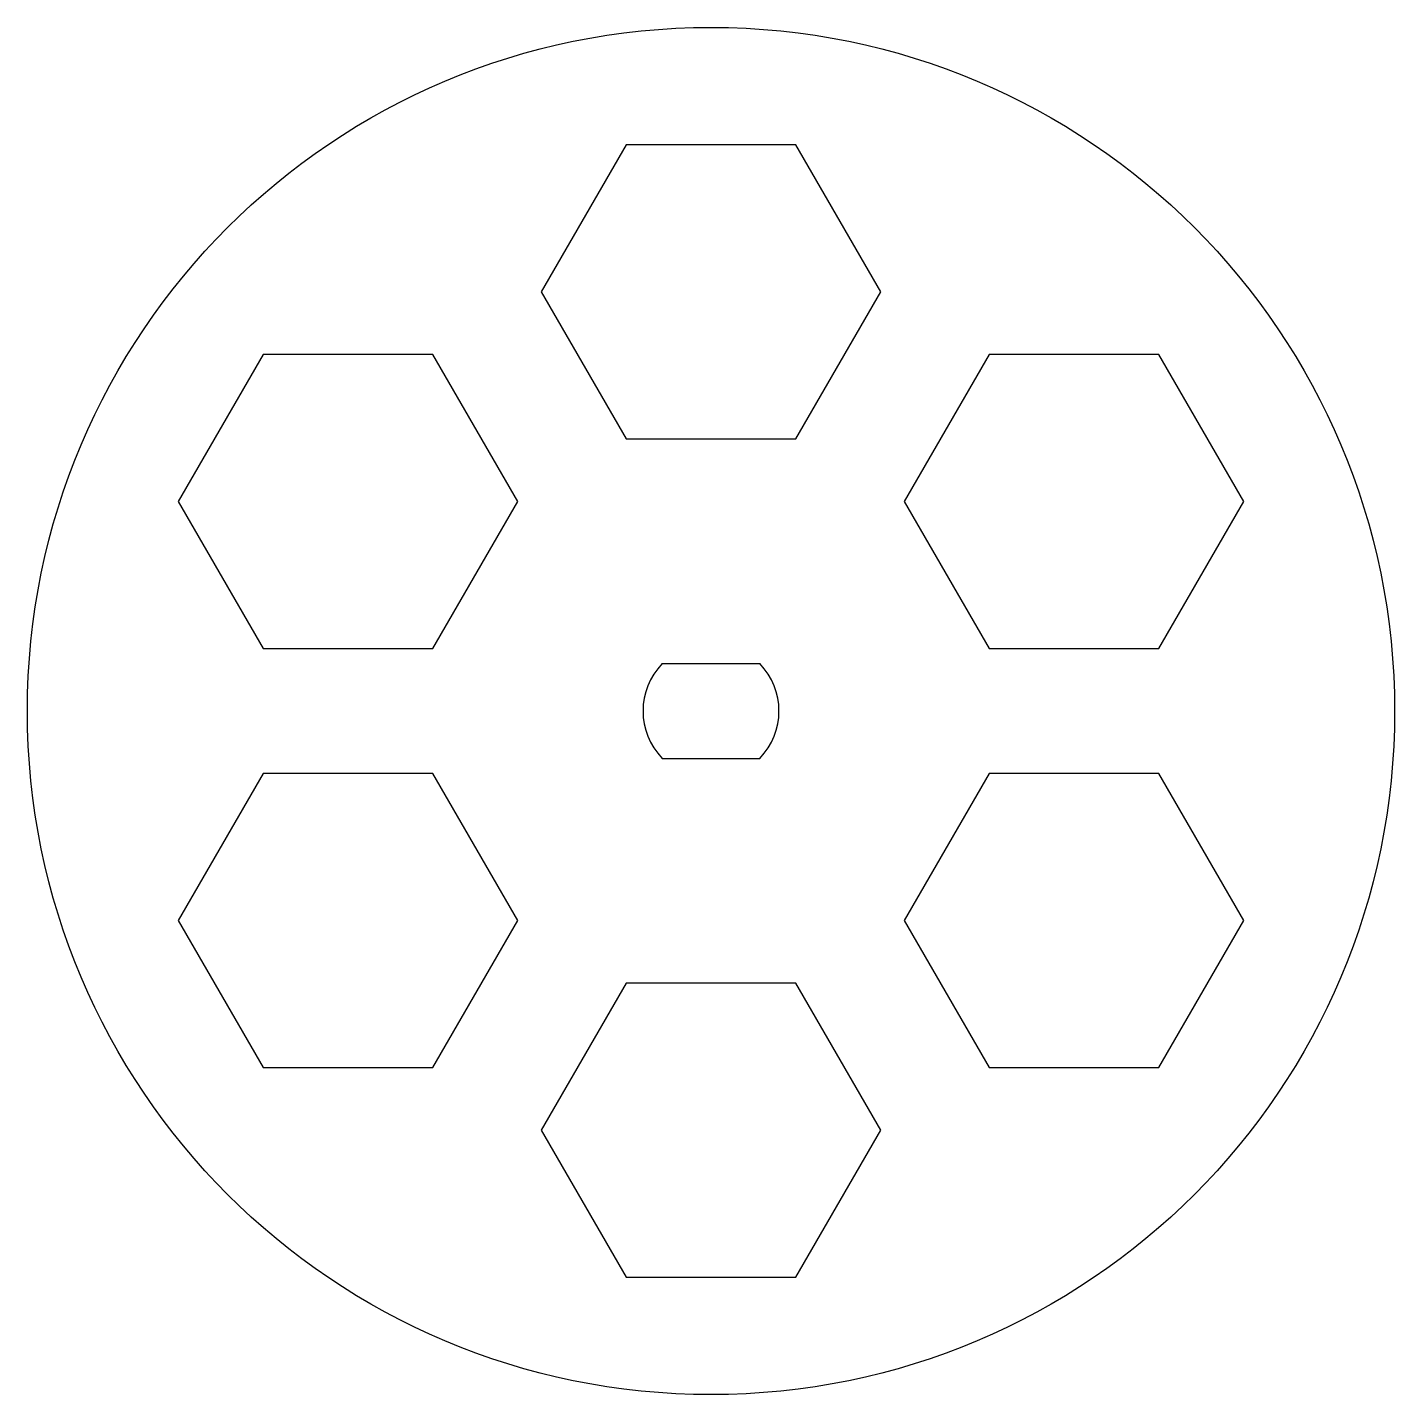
# Model space of a CAD drawing. Extents: x 58.2 to 111.7, y 47.5 to 101.
import ezdxf

# ---------------------------------------------------------------- set-up
doc = ezdxf.new("R2010")
doc.units = 0
doc.layers.add('VISIBLE', color=7, linetype='CONTINUOUS')

msp = doc.modelspace()

# ---------------------------------------------------------------- linework, layer by layer
at = {"layer": 'VISIBLE'}
for p, q in [((81.658, 96.425), (78.338, 90.675)), ((88.298, 96.425), (81.658, 96.425)), ((91.617, 90.675), (88.298, 96.425)), ((78.338, 90.675), (81.658, 84.925)), ((88.298, 84.925), (91.617, 90.675)), ((67.455, 88.225), (64.135, 82.475)), ((74.095, 88.225), (67.455, 88.225)), ((77.415, 82.475), (74.095, 88.225)), ((95.861, 88.225), (92.541, 82.475)), ((102.5, 88.225), (95.861, 88.225)), ((105.82, 82.475), (102.5, 88.225)), ((81.658, 84.925), (88.298, 84.925)), ((64.135, 82.475), (67.455, 76.725)), ((74.095, 76.725), (77.415, 82.475)), ((92.541, 82.475), (95.861, 76.725)), ((102.5, 76.725), (105.82, 82.475)), ((67.455, 76.725), (74.095, 76.725)), ((95.861, 76.725), (102.5, 76.725)), ((83.071, 76.13), (86.884, 76.13)), ((83.071, 72.42), (86.884, 72.42)), ((67.455, 71.825), (64.135, 66.075)), ((74.095, 71.825), (67.455, 71.825)), ((77.415, 66.075), (74.095, 71.825)), ((95.861, 71.825), (92.541, 66.075)), ((102.5, 71.825), (95.861, 71.825)), ((105.82, 66.075), (102.5, 71.825)), ((64.135, 66.075), (67.455, 60.325)), ((74.095, 60.325), (77.415, 66.075)), ((92.541, 66.075), (95.861, 60.325)), ((102.5, 60.325), (105.82, 66.075)), ((81.658, 63.625), (78.338, 57.875)), ((88.298, 63.625), (81.658, 63.625)), ((91.617, 57.875), (88.298, 63.625)), ((67.455, 60.325), (74.095, 60.325)), ((95.861, 60.325), (102.5, 60.325)), ((78.338, 57.875), (81.658, 52.125)), ((88.298, 52.125), (91.617, 57.875)), ((81.658, 52.125), (88.298, 52.125))]:
    msp.add_line(p, q, dxfattribs=at)
msp.add_circle((84.978, 74.275), 26.75, dxfattribs=at)
for start, end in [(135.7837, 224.2163), (315.7837, 44.2163)]:
    msp.add_arc((84.978, 74.275), 2.66, start, end, dxfattribs=at)

doc.saveas('drawing.dxf')
